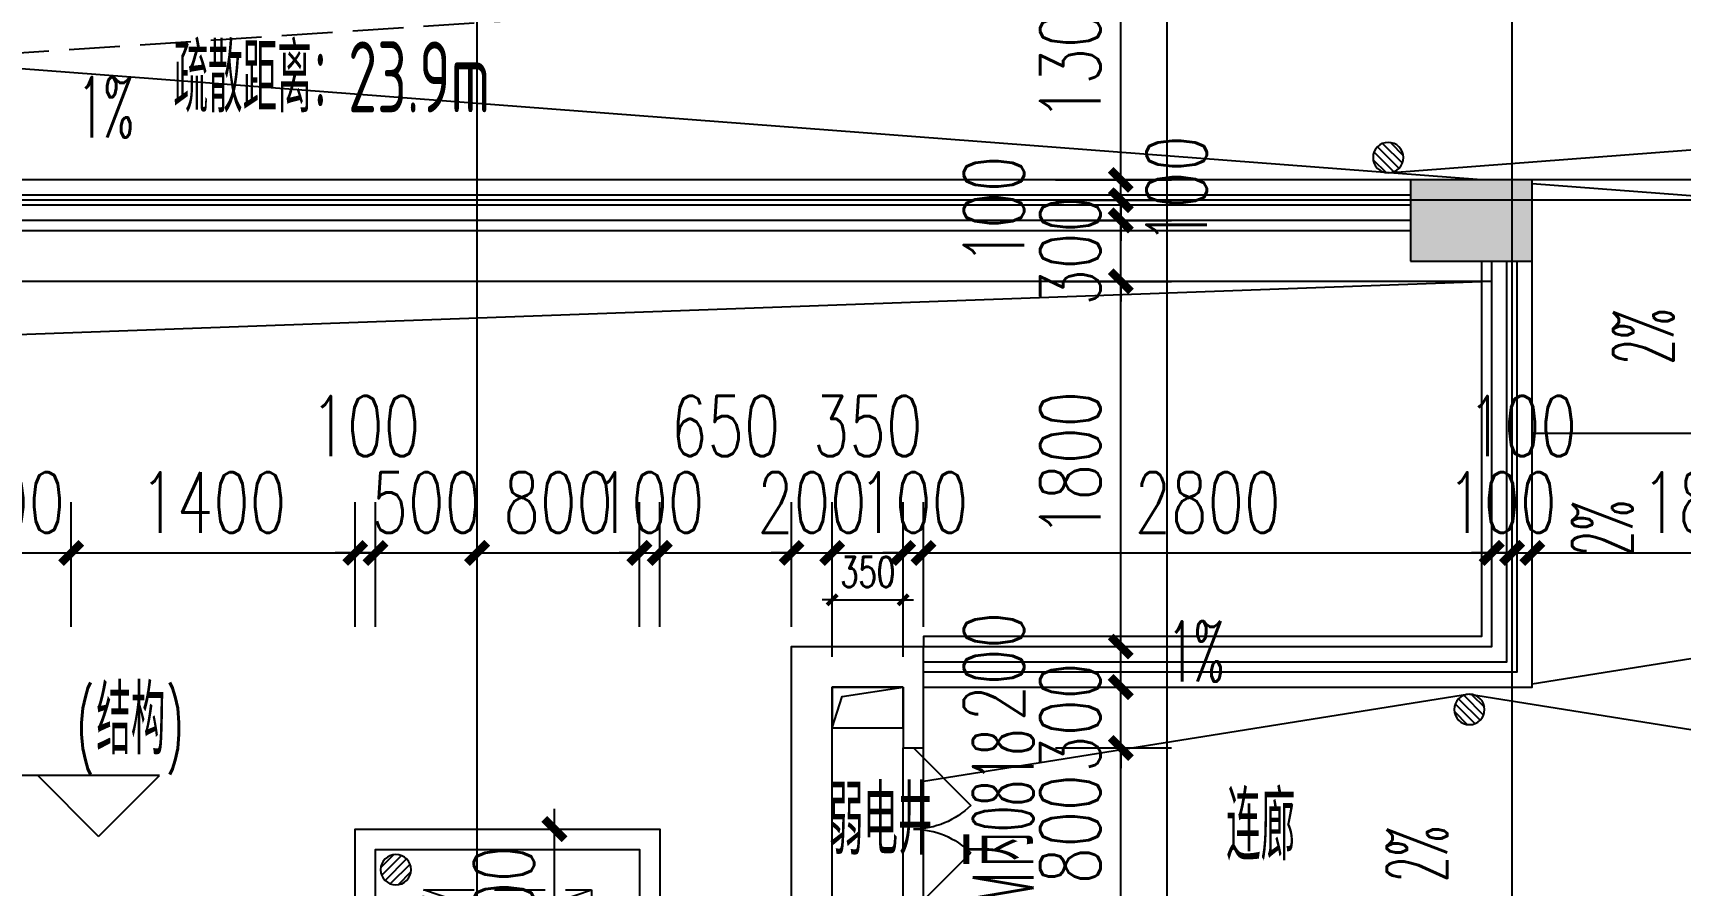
# Model space of a CAD drawing. Extents: x -59851 to 653804, y -249523 to 437614.
# Drawn here: x -29302 to -21186, y 18330 to 22530 of the extents above; entities that cross this region are included whole.
import ezdxf

# ---------------------------------------------------------------- set-up
doc = ezdxf.new("R2010")
doc.units = 0
doc.header["$LTSCALE"] = 1000
doc.header["$MEASUREMENT"] = 0
doc.linetypes.add('DASH', pattern=[0.35, 0.25, -0.1])
doc.layers.add('A-area(算全面积)', color=21, linetype='Continuous', plot=False)
doc.layers.add('A-area(算半面积)', color=23, linetype='Continuous', plot=False)
for name, color, linetype in [('A-洞口', 105, 'Continuous'), ('A-疏散距离', 105, 'DASH'), ('A-看线', 105, 'Continuous'), ('A-空调室外机', 5, 'DASH'), ('A-第三道尺寸线', 105, 'Continuous'), ('A-线脚看线', 9, 'Continuous'), ('AE-FLOR', 151, 'Continuous'), ('DIM_ELEV', 3, 'Continuous'), ('DIM_SYMB', 3, 'Continuous'), ('DOOR_FIRE', 4, 'Continuous'), ('DOOR_FIRE_TEXT', 7, 'Continuous'), ('DOTE', 16, 'Continuous'), ('NL', 5, 'Continuous'), ('PUB_DIM', 3, 'Continuous'), ('PUB_HATCH', 8, 'Continuous'), ('PUB_TEXT', 7, 'Continuous'), ('WALL', 2, 'Continuous'), ('ys', 154, 'Continuous'), ('剪力墙', 6, 'Continuous'), ('栏杆', 142, 'Continuous')]:
    doc.layers.add(name, color=color, linetype=linetype)
doc.styles.add('_TCH_DIM', font='SIMPLEX.shx', dxfattribs={"width": 0.7, "bigfont": 'GBCBIG.shx'})
doc.styles.add('_TCH_DIM_T3', font='SIMPLEX.shx', dxfattribs={"width": 0.705882, "bigfont": 'GBCBIG.shx'})
doc.styles.add('_TCH_WINDOW', font='SIMPLEX.shx', dxfattribs={"width": 0.7, "height": 3.5, "bigfont": 'GBCBIG.shx'})
doc.styles.get("Standard").update_dxf_attribs({"font": 'gbenor.shx', "width": 0.7, "bigfont": 'gbcbig.shx'})
doc.dimstyles.new('_TCH_ARCH&&100', dxfattribs={"dimtxt": 297.5, "dimasz": 100, "dimexe": 250, "dimexo": 300, "dimgap": 100, "dimtad": 1, "dimdec": 0, "dimzin": 0, "dimdsep": 46, "dimtxsty": '_TCH_DIM_T3', "dimblk": 'ARCHTICK', "dimcen": 0.09, "dimclrt": 7, "dimazin": 2, "dimtfac": 1, "dimtdec": 0, "dimtix": 1, "dimtmove": 2, "dimatfit": 3, "dimfxl": 0, "dimtolj": 1, "dimtzin": 0, "dimarcsym": 0})
doc.dimstyles.new('_TCH_ARCH&&50', dxfattribs={"dimtxt": 148.75, "dimasz": 50, "dimexe": 125, "dimexo": 150, "dimgap": 63.125, "dimtad": 1, "dimdec": 0, "dimzin": 0, "dimdsep": 46, "dimtxsty": '_TCH_DIM_T3', "dimblk": 'ARCHTICK', "dimcen": 0.09, "dimclrt": 7, "dimazin": 2, "dimtfac": 1, "dimtdec": 0, "dimtix": 1, "dimtmove": 2, "dimatfit": 3, "dimfxl": 0, "dimtolj": 1, "dimtzin": 0, "dimarcsym": 0})

# ---------------------------------------------------------------- blocks, each defined once
blk = doc.blocks.new('jgjlq030328')
at = {"layer": 'PUB_HATCH'}
blk.add_hatch(color=256, dxfattribs=at).paths.add_polyline_path([(-268835, 20511.9), (-268235, 20511.9), (-268235, 20911.9), (-268835, 20911.9)])
at = {"layer": '剪力墙'}
blk.add_lwpolyline([(-268835, 20511.9), (-268235, 20511.9), (-268235, 20911.9), (-268835, 20911.9)], close=True, dxfattribs=at)
blk.add_lwpolyline([(-268635, 20511.9), (-268635, 20511.9)], dxfattribs=at)
blk = doc.blocks.new('zhouxianssceng0329')
at = {"layer": 'DOTE'}
for p, q in [((-27113.7, 132089.9), (-27113.7, 156469.4)), ((-23713.7, 132089.9), (-23713.7, 156469.4)), ((-22013.7, 143398.2), (-22013.7, 156469.4)), ((5501.3, 147398.2), (-22013.7, 147398.2)), ((-20013.7, 147298.2), (-44988.6, 147298.2))]:
    blk.add_line(p, q, dxfattribs=at)
blk = doc.blocks.new('ktswaj')
at = {"linetype": 'DASH'}
blk.add_lwpolyline([(15990.1, 179082.6), (15990.1, 178253.3), (16268.4, 178253.3), (16268.4, 179082.6)], close=True, dxfattribs=at)
for points in [[(15990.1, 179082.6), (16268.4, 178253.3)], [(15990.1, 178253.3), (16268.4, 179082.6)]]:
    blk.add_lwpolyline(points, dxfattribs=at)
blk = doc.blocks.new('A3ktsjw')
at = {"layer": '栏杆'}
for points in [[(-26114.3, 169534.8), (-26114.3, 170234.8), (-24614.3, 170234.8), (-24614.3, 169534.8)], [(-26014.3, 169534.8), (-26014.3, 170134.8), (-24714.3, 170134.8), (-24714.3, 169534.8)]]:
    blk.add_lwpolyline(points, dxfattribs=at)
at = {"layer": 'A-空调室外机', "extrusion": (0, 0, -1), "zscale": -1, "rotation": 90}
blk.add_blockref('ktswaj', (204032.2, 153666.4), dxfattribs=at)
blk = doc.blocks.new('ssxianjiao0329')
at = {"layer": 'A-线脚看线'}
for points in [[(-32413.7, 147148.2), (-22513.7, 147148.2)], [(-22163.7, 146998.2), (-22163.7, 145148.2), (-24913.7, 145148.2), (-24913.7, 145098.2)]]:
    blk.add_lwpolyline(points, dxfattribs=at)
blk = doc.blocks.new('$DorLib2D$00000116')
at = {"color": 0}
for p, q in [((-0.5, 0), (-0.146, 0.354)), ((0.5, 0), (0.146, 0.354))]:
    blk.add_line(p, q, dxfattribs=at)
for centre, start, end in [((-0.5, 0), 0, 45), ((0.5, 0), 135, 180)]:
    blk.add_arc(centre, 0.5, start, end, dxfattribs=at)
blk = doc.blocks.new('hhhhxintongqutong0329')
at = {"layer": 'A-area(算全面积)'}
blk.add_lwpolyline([(-37213.7, 20182.6), (-37213.7, 20182.6), (-37213.7, 20182.6), (-37213.7, 16782.6), (-34663.7, 16782.6), (-34663.7, 16782.6), (-33413.7, 16782.6), (-33413.7, 16782.6), (-31813.7, 16782.6), (-31813.7, 16982.6), (-31213.7, 16982.6), (-31213.7, 13682.6), (-29813.7, 13682.6), (-29813.7, 16982.6), (-29213.7, 16982.6), (-29213.7, 16782.6), (-27713.6, 16782.6), (-27713.6, 16782.6), (-26463.7, 16782.6), (-26463.7, 16782.6), (-25563.6, 16782.6), (-25563.7, 18382.6), (-22113.7, 18382.6), (-22113.7, 20182.6)], close=True, dxfattribs=at)
at = {"layer": 'A-洞口'}
blk.add_lwpolyline([(-25013.7, 18182.6), (-25363.7, 18182.6), (-25363.7, 17982.6), (-25013.7, 17982.6)], close=True, dxfattribs=at)
blk.add_lwpolyline([(-25363.7, 17982.6), (-25314, 18136.8), (-25013.7, 18182.6)], dxfattribs=at)
at = {"layer": 'A-看线'}
blk.add_lwpolyline([(-22113.7, 20182.6), (-37213.7, 20182.6)], dxfattribs=at)
at = {"layer": 'AE-FLOR'}
for points in [[(-22513.7, 20682.6), (-32413.7, 20682.6)], [(-22513.7, 20482.6), (-32413.7, 20482.6)], [(-24913.7, 18182.6), (-21913.7, 18182.6), (-21913.7, 20282.6)], [(-24913.7, 18382.6), (-22113.7, 18382.6), (-22113.7, 20282.6)]]:
    blk.add_lwpolyline(points, dxfattribs=at)
at = {"layer": 'DIM_ELEV'}
for p, q in [((-28678.4, 17746.5), (-29831.7, 17746.5)), ((-28978.4, 17446.5), (-29278.4, 17746.5)), ((-28978.4, 17446.5), (-28678.4, 17746.5))]:
    blk.add_line(p, q, dxfattribs=at)
at = {"layer": 'DOOR_FIRE'}
for p, q in [((-25013.7, 17082.6), (-25013.7, 17882.6)), ((-24913.7, 17082.6), (-24913.7, 17882.6))]:
    blk.add_line(p, q, dxfattribs=at)
at = {"layer": 'WALL'}
for p, q in [((-25563.7, 18382.6), (-24913.7, 18382.6)), ((-25563.7, 16582.6), (-25563.7, 18382.6)), ((-24913.7, 17882.6), (-24913.7, 18382.6)), ((-25363.7, 18182.6), (-25013.7, 18182.6)), ((-25363.7, 16782.6), (-25363.7, 18182.6)), ((-25013.7, 18182.6), (-25013.7, 17882.6)), ((-25013.7, 17882.6), (-24913.7, 17882.6))]:
    blk.add_line(p, q, dxfattribs=at)
at = {"layer": '栏杆'}
for points in [[(-22513.7, 20607.6), (-32413.7, 20607.6)], [(-22513.7, 20557.6), (-32413.7, 20557.6)], [(-24913.7, 18257.6), (-21988.7, 18257.6), (-21988.7, 20282.6)], [(-24913.7, 18307.6), (-22038.7, 18307.6), (-22038.7, 20282.6)]]:
    blk.add_lwpolyline(points, dxfattribs=at)
at = {"layer": 'DOOR_FIRE', "xscale": -800, "yscale": 800, "zscale": 100, "rotation": 270}
blk.add_blockref('$DorLib2D$00000116', (-24963.7, 17482.6), dxfattribs=at)
at = {"layer": 'DOOR_FIRE_TEXT', "style": '_TCH_WINDOW'}
for s, height, width, p in [('0818', 297.5, 0.494118, (-24372.4, 17470.6)), ('丙', 337.6, 0.7, (-24372.4, 17298.6)), ('FM', 297.5, 0.494118, (-24372.4, 17004.6))]:
    blk.add_text(s, height=height, rotation=90, dxfattribs=dict(at, width=width)).set_placement(p)
at = {"layer": 'PUB_TEXT', "style": '_TCH_DIM'}
for s, height, width, p in [('(', 297.5, 0.494118, (-29087.7, 17851.5)), ('结构', 337.59, 0.7, (-28989.7, 17851.5)), (')', 297.5, 0.494118, (-28645.6, 17851.5))]:
    blk.add_text(s, height=height, dxfattribs=dict(at, width=width)).set_placement(p)
at = {"layer": 'PUB_TEXT', "width": 0.7}
for s, p in [('弱电井', (-25379.9, 17357.3)), ('连廊', (-23422.2, 17328.7))]:
    blk.add_text(s, height=337.59, dxfattribs=at).set_placement(p)
blk = doc.blocks.new('_LV13')
at = {"color": 0}
for p, q in [((-0.071, 0.495), (-0.495, 0.071)), ((0.183, 0.465), (-0.465, -0.183)), ((0.354, 0.354), (-0.354, -0.354)), ((0.465, 0.183), (-0.183, -0.465)), ((0.495, -0.071), (0.071, -0.495))]:
    blk.add_line(p, q, dxfattribs=at)
blk.add_circle((0, 0), 0.5)
blk = doc.blocks.new('e30505')
at = {"layer": 'NL', "ltscale": 0.5, "extrusion": (0, 0, -1), "xscale": -150, "yscale": 150, "zscale": -150, "rotation": 270}
blk.add_blockref('_LV13', (130227.7, 67543.6), dxfattribs=at)
blk = doc.blocks.new('_ArchTick')
at = {"color": 0, "linetype": 'ByBlock', "const_width": 0.4}
blk.add_lwpolyline([(-0.5, -0.5), (0.5, 0.5)], dxfattribs=at)
blk = doc.blocks.new('*D1150')
at = {"layer": 'A-第三道尺寸线', "color": 0, "lineweight": -2, "transparency": 16777216}
for p, q in [((-26732.4, 18605.7), (-26732.4, 18705.7)), ((-27148.2, 18605.7), (-26482.4, 18605.7)), ((-26732.4, 17905.7), (-26732.4, 18605.7)), ((-27148.2, 17905.7), (-26482.4, 17905.7)), ((-26732.4, 17905.7), (-26732.4, 17805.7))]:
    blk.add_line(p, q, dxfattribs=at)
at = {"layer": 'Defpoints', "color": 0, "transparency": 16777216}
for p in [(-27448.2, 18605.7), (-26732.4, 18605.7), (-27448.2, 17905.7)]:
    blk.add_point(p, dxfattribs=at)
at = {"layer": 'A-第三道尺寸线', "color": 0, "lineweight": -2, "transparency": 16777216, "xscale": 100, "yscale": 100, "zscale": 100}
for p, rotation in [((-26732.4, 18605.7), 270), ((-26732.4, 17905.7), 90)]:
    blk.add_blockref('_ArchTick', p, dxfattribs=dict(at, rotation=rotation))
at = {"layer": 'A-第三道尺寸线', "color": 7, "transparency": 16777216, "insert": (-26981.2, 18255.7), "char_height": 297.5, "attachment_point": 5, "rotation": 90, "style": '_TCH_DIM_T3'}
blk.add_mtext('\\A1;700', dxfattribs=at)
blk = doc.blocks.new('*D1980')
at = {"layer": 'A-第三道尺寸线', "color": 0, "lineweight": -2, "transparency": 16777216}
for p, q in [((-29713.7, 19603.6), (-29713.7, 20217)), ((-29113.7, 19603.6), (-29113.7, 20217)), ((-29713.7, 19967), (-29813.7, 19967)), ((-29713.7, 19967), (-29113.7, 19967)), ((-29113.7, 19967), (-29013.7, 19967))]:
    blk.add_line(p, q, dxfattribs=at)
at = {"layer": 'Defpoints', "color": 0, "transparency": 16777216}
for p in [(-29113.7, 19967), (-29713.7, 19303.6), (-29113.7, 19303.6)]:
    blk.add_point(p, dxfattribs=at)
at = {"layer": 'A-第三道尺寸线', "color": 0, "lineweight": -2, "transparency": 16777216, "xscale": 100, "yscale": 100, "zscale": 100}
blk.add_blockref('_ArchTick', (-29713.7, 19967), dxfattribs=at)
at = {"layer": 'A-第三道尺寸线', "color": 0, "lineweight": -2, "transparency": 16777216, "xscale": 100, "yscale": 100, "zscale": 100, "rotation": 180}
blk.add_blockref('_ArchTick', (-29113.7, 19967), dxfattribs=at)
at = {"layer": 'A-第三道尺寸线', "color": 7, "transparency": 16777216, "insert": (-29413.7, 20215.7), "char_height": 297.5, "attachment_point": 5, "style": '_TCH_DIM_T3'}
blk.add_mtext('\\A1;600', dxfattribs=at)
blk = doc.blocks.new('*D1981')
at = {"layer": 'A-第三道尺寸线', "color": 0, "lineweight": -2, "transparency": 16777216}
for p, q in [((-29113.7, 19603.6), (-29113.7, 20217)), ((-27713.6, 19603.6), (-27713.6, 20217)), ((-29113.7, 19967), (-27713.6, 19967))]:
    blk.add_line(p, q, dxfattribs=at)
at = {"layer": 'Defpoints', "color": 0, "transparency": 16777216}
for p in [(-27713.6, 19967), (-29113.7, 19303.6), (-27713.6, 19303.6)]:
    blk.add_point(p, dxfattribs=at)
at = {"layer": 'A-第三道尺寸线', "color": 0, "lineweight": -2, "transparency": 16777216, "xscale": 100, "yscale": 100, "zscale": 100, "rotation": 180}
blk.add_blockref('_ArchTick', (-29113.7, 19967), dxfattribs=at)
at = {"layer": 'A-第三道尺寸线', "color": 0, "lineweight": -2, "transparency": 16777216, "xscale": 100, "yscale": 100, "zscale": 100}
blk.add_blockref('_ArchTick', (-27713.6, 19967), dxfattribs=at)
at = {"layer": 'A-第三道尺寸线', "color": 7, "transparency": 16777216, "insert": (-28413.7, 20215.7), "char_height": 297.5, "attachment_point": 5, "style": '_TCH_DIM_T3'}
blk.add_mtext('\\A1;1400', dxfattribs=at)
blk = doc.blocks.new('*D1982')
at = {"layer": 'A-第三道尺寸线', "color": 0, "lineweight": -2, "transparency": 16777216}
for p, q in [((-27713.6, 19603.6), (-27713.6, 20217)), ((-27613.7, 19603.6), (-27613.7, 20217)), ((-27713.6, 19967), (-27813.6, 19967)), ((-27713.6, 19967), (-27613.7, 19967)), ((-27613.7, 19967), (-27513.7, 19967))]:
    blk.add_line(p, q, dxfattribs=at)
at = {"layer": 'Defpoints', "color": 0, "transparency": 16777216}
for p in [(-27613.7, 19967), (-27713.6, 19303.6), (-27613.7, 19303.6)]:
    blk.add_point(p, dxfattribs=at)
at = {"layer": 'A-第三道尺寸线', "color": 0, "lineweight": -2, "transparency": 16777216, "xscale": 100, "yscale": 100, "zscale": 100}
blk.add_blockref('_ArchTick', (-27713.6, 19967), dxfattribs=at)
at = {"layer": 'A-第三道尺寸线', "color": 0, "lineweight": -2, "transparency": 16777216, "xscale": 100, "yscale": 100, "zscale": 100, "rotation": 180}
blk.add_blockref('_ArchTick', (-27613.7, 19967), dxfattribs=at)
at = {"layer": 'A-第三道尺寸线', "color": 7, "transparency": 16777216, "insert": (-27663.7, 20592), "char_height": 297.5, "attachment_point": 5, "style": '_TCH_DIM_T3'}
blk.add_mtext('\\A1;100', dxfattribs=at)
blk = doc.blocks.new('*D1983')
at = {"layer": 'A-第三道尺寸线', "color": 0, "lineweight": -2, "transparency": 16777216}
for p, q in [((-27613.7, 19603.6), (-27613.7, 20217)), ((-27113.7, 19603.6), (-27113.7, 20217)), ((-27613.7, 19967), (-27713.7, 19967)), ((-27613.7, 19967), (-27113.7, 19967)), ((-27113.7, 19967), (-27013.7, 19967))]:
    blk.add_line(p, q, dxfattribs=at)
at = {"layer": 'Defpoints', "color": 0, "transparency": 16777216}
for p in [(-27113.7, 19967), (-27613.7, 19303.6), (-27113.7, 19303.6)]:
    blk.add_point(p, dxfattribs=at)
at = {"layer": 'A-第三道尺寸线', "color": 0, "lineweight": -2, "transparency": 16777216, "xscale": 100, "yscale": 100, "zscale": 100}
blk.add_blockref('_ArchTick', (-27613.7, 19967), dxfattribs=at)
at = {"layer": 'A-第三道尺寸线', "color": 0, "lineweight": -2, "transparency": 16777216, "xscale": 100, "yscale": 100, "zscale": 100, "rotation": 180}
blk.add_blockref('_ArchTick', (-27113.7, 19967), dxfattribs=at)
at = {"layer": 'A-第三道尺寸线', "color": 7, "transparency": 16777216, "insert": (-27363.7, 20215.7), "char_height": 297.5, "attachment_point": 5, "style": '_TCH_DIM_T3'}
blk.add_mtext('\\A1;500', dxfattribs=at)
blk = doc.blocks.new('*D1984')
at = {"layer": 'A-第三道尺寸线', "color": 0, "lineweight": -2, "transparency": 16777216}
for p, q in [((-27113.7, 19603.6), (-27113.7, 20217)), ((-26313.6, 19603.6), (-26313.6, 20217)), ((-27113.7, 19967), (-26313.6, 19967))]:
    blk.add_line(p, q, dxfattribs=at)
at = {"layer": 'Defpoints', "color": 0, "transparency": 16777216}
for p in [(-26313.6, 19967), (-27113.7, 19303.6), (-26313.6, 19303.6)]:
    blk.add_point(p, dxfattribs=at)
at = {"layer": 'A-第三道尺寸线', "color": 0, "lineweight": -2, "transparency": 16777216, "xscale": 100, "yscale": 100, "zscale": 100, "rotation": 180}
blk.add_blockref('_ArchTick', (-27113.7, 19967), dxfattribs=at)
at = {"layer": 'A-第三道尺寸线', "color": 0, "lineweight": -2, "transparency": 16777216, "xscale": 100, "yscale": 100, "zscale": 100}
blk.add_blockref('_ArchTick', (-26313.6, 19967), dxfattribs=at)
at = {"layer": 'A-第三道尺寸线', "color": 7, "transparency": 16777216, "insert": (-26713.7, 20215.7), "char_height": 297.5, "attachment_point": 5, "style": '_TCH_DIM_T3'}
blk.add_mtext('\\A1;800', dxfattribs=at)
blk = doc.blocks.new('*D1985')
at = {"layer": 'A-第三道尺寸线', "color": 0, "lineweight": -2, "transparency": 16777216}
for p, q in [((-26313.6, 19603.6), (-26313.6, 20217)), ((-26213.6, 19603.6), (-26213.6, 20217)), ((-26313.6, 19967), (-26413.6, 19967)), ((-26313.6, 19967), (-26213.6, 19967)), ((-26213.6, 19967), (-26113.6, 19967))]:
    blk.add_line(p, q, dxfattribs=at)
at = {"layer": 'Defpoints', "color": 0, "transparency": 16777216}
for p in [(-26213.6, 19967), (-26313.6, 19303.6), (-26213.6, 19303.6)]:
    blk.add_point(p, dxfattribs=at)
at = {"layer": 'A-第三道尺寸线', "color": 0, "lineweight": -2, "transparency": 16777216, "xscale": 100, "yscale": 100, "zscale": 100}
blk.add_blockref('_ArchTick', (-26313.6, 19967), dxfattribs=at)
at = {"layer": 'A-第三道尺寸线', "color": 0, "lineweight": -2, "transparency": 16777216, "xscale": 100, "yscale": 100, "zscale": 100, "rotation": 180}
blk.add_blockref('_ArchTick', (-26213.6, 19967), dxfattribs=at)
at = {"layer": 'A-第三道尺寸线', "color": 7, "transparency": 16777216, "insert": (-26263.6, 20215.7), "char_height": 297.5, "attachment_point": 5, "style": '_TCH_DIM_T3'}
blk.add_mtext('\\A1;100', dxfattribs=at)
blk = doc.blocks.new('*D1986')
at = {"layer": 'A-第三道尺寸线', "color": 0, "lineweight": -2, "transparency": 16777216}
for p, q in [((-26213.6, 19603.6), (-26213.6, 20217)), ((-25563.7, 19603.6), (-25563.7, 20217)), ((-26213.6, 19967), (-25563.7, 19967))]:
    blk.add_line(p, q, dxfattribs=at)
at = {"layer": 'Defpoints', "color": 0, "transparency": 16777216}
for p in [(-25563.7, 19967), (-26213.6, 19303.6), (-25563.7, 19303.6)]:
    blk.add_point(p, dxfattribs=at)
at = {"layer": 'A-第三道尺寸线', "color": 0, "lineweight": -2, "transparency": 16777216, "xscale": 100, "yscale": 100, "zscale": 100, "rotation": 180}
blk.add_blockref('_ArchTick', (-26213.6, 19967), dxfattribs=at)
at = {"layer": 'A-第三道尺寸线', "color": 0, "lineweight": -2, "transparency": 16777216, "xscale": 100, "yscale": 100, "zscale": 100}
blk.add_blockref('_ArchTick', (-25563.7, 19967), dxfattribs=at)
at = {"layer": 'A-第三道尺寸线', "color": 7, "transparency": 16777216, "insert": (-25888.7, 20592), "char_height": 297.5, "attachment_point": 5, "style": '_TCH_DIM_T3'}
blk.add_mtext('\\A1;650', dxfattribs=at)
blk = doc.blocks.new('*D1987')
at = {"layer": 'A-第三道尺寸线', "color": 0, "lineweight": -2, "transparency": 16777216}
for p, q in [((-25563.7, 19603.6), (-25563.7, 20217)), ((-25363.7, 19603.6), (-25363.7, 20217)), ((-25563.7, 19967), (-25663.7, 19967)), ((-25563.7, 19967), (-25363.7, 19967)), ((-25363.7, 19967), (-25263.7, 19967))]:
    blk.add_line(p, q, dxfattribs=at)
at = {"layer": 'Defpoints', "color": 0, "transparency": 16777216}
for p in [(-25363.7, 19967), (-25563.7, 19303.6), (-25363.7, 19303.6)]:
    blk.add_point(p, dxfattribs=at)
at = {"layer": 'A-第三道尺寸线', "color": 0, "lineweight": -2, "transparency": 16777216, "xscale": 100, "yscale": 100, "zscale": 100}
blk.add_blockref('_ArchTick', (-25563.7, 19967), dxfattribs=at)
at = {"layer": 'A-第三道尺寸线', "color": 0, "lineweight": -2, "transparency": 16777216, "xscale": 100, "yscale": 100, "zscale": 100, "rotation": 180}
blk.add_blockref('_ArchTick', (-25363.7, 19967), dxfattribs=at)
at = {"layer": 'A-第三道尺寸线', "color": 7, "transparency": 16777216, "insert": (-25463.7, 20215.7), "char_height": 297.5, "attachment_point": 5, "style": '_TCH_DIM_T3'}
blk.add_mtext('\\A1;200', dxfattribs=at)
blk = doc.blocks.new('*D1988')
at = {"layer": 'A-第三道尺寸线', "color": 0, "lineweight": -2, "transparency": 16777216}
for p, q in [((-25363.7, 19603.6), (-25363.7, 20217)), ((-25013.7, 19603.6), (-25013.7, 20217)), ((-25363.7, 19967), (-25013.7, 19967))]:
    blk.add_line(p, q, dxfattribs=at)
at = {"layer": 'Defpoints', "color": 0, "transparency": 16777216}
for p in [(-25013.7, 19967), (-25363.7, 19303.6), (-25013.7, 19303.6)]:
    blk.add_point(p, dxfattribs=at)
at = {"layer": 'A-第三道尺寸线', "color": 0, "lineweight": -2, "transparency": 16777216, "xscale": 100, "yscale": 100, "zscale": 100, "rotation": 180}
blk.add_blockref('_ArchTick', (-25363.7, 19967), dxfattribs=at)
at = {"layer": 'A-第三道尺寸线', "color": 0, "lineweight": -2, "transparency": 16777216, "xscale": 100, "yscale": 100, "zscale": 100}
blk.add_blockref('_ArchTick', (-25013.7, 19967), dxfattribs=at)
at = {"layer": 'A-第三道尺寸线', "color": 7, "transparency": 16777216, "insert": (-25188.7, 20592), "char_height": 297.5, "attachment_point": 5, "style": '_TCH_DIM_T3'}
blk.add_mtext('\\A1;350', dxfattribs=at)
blk = doc.blocks.new('*D1989')
at = {"layer": 'A-第三道尺寸线', "color": 0, "lineweight": -2, "transparency": 16777216}
for p, q in [((-25013.7, 19603.6), (-25013.7, 20217)), ((-24913.7, 19603.6), (-24913.7, 20217)), ((-25013.7, 19967), (-25113.7, 19967)), ((-25013.7, 19967), (-24913.7, 19967)), ((-24913.7, 19967), (-24813.7, 19967))]:
    blk.add_line(p, q, dxfattribs=at)
at = {"layer": 'Defpoints', "color": 0, "transparency": 16777216}
for p in [(-24913.7, 19967), (-25013.7, 19303.6), (-24913.7, 19303.6)]:
    blk.add_point(p, dxfattribs=at)
at = {"layer": 'A-第三道尺寸线', "color": 0, "lineweight": -2, "transparency": 16777216, "xscale": 100, "yscale": 100, "zscale": 100}
blk.add_blockref('_ArchTick', (-25013.7, 19967), dxfattribs=at)
at = {"layer": 'A-第三道尺寸线', "color": 0, "lineweight": -2, "transparency": 16777216, "xscale": 100, "yscale": 100, "zscale": 100, "rotation": 180}
blk.add_blockref('_ArchTick', (-24913.7, 19967), dxfattribs=at)
at = {"layer": 'A-第三道尺寸线', "color": 7, "transparency": 16777216, "insert": (-24963.7, 20215.7), "char_height": 297.5, "attachment_point": 5, "style": '_TCH_DIM_T3'}
blk.add_mtext('\\A1;100', dxfattribs=at)
blk = doc.blocks.new('*D1990')
at = {"layer": 'A-第三道尺寸线', "color": 0, "lineweight": -2, "transparency": 16777216}
for p, q in [((-24913.7, 19603.6), (-24913.7, 20217)), ((-22113.7, 19603.6), (-22113.7, 20217)), ((-24913.7, 19967), (-22113.7, 19967))]:
    blk.add_line(p, q, dxfattribs=at)
at = {"layer": 'Defpoints', "color": 0, "transparency": 16777216}
for p in [(-22113.7, 19967), (-24913.7, 19303.6), (-22113.7, 19303.6)]:
    blk.add_point(p, dxfattribs=at)
at = {"layer": 'A-第三道尺寸线', "color": 0, "lineweight": -2, "transparency": 16777216, "xscale": 100, "yscale": 100, "zscale": 100, "rotation": 180}
blk.add_blockref('_ArchTick', (-24913.7, 19967), dxfattribs=at)
at = {"layer": 'A-第三道尺寸线', "color": 0, "lineweight": -2, "transparency": 16777216, "xscale": 100, "yscale": 100, "zscale": 100}
blk.add_blockref('_ArchTick', (-22113.7, 19967), dxfattribs=at)
at = {"layer": 'A-第三道尺寸线', "color": 7, "transparency": 16777216, "insert": (-23513.7, 20215.7), "char_height": 297.5, "attachment_point": 5, "style": '_TCH_DIM_T3'}
blk.add_mtext('\\A1;2800', dxfattribs=at)
blk = doc.blocks.new('*D1991')
at = {"layer": 'A-第三道尺寸线', "color": 0, "lineweight": -2, "transparency": 16777216}
for p, q in [((-22113.7, 19603.6), (-22113.7, 20217)), ((-22013.7, 19603.6), (-22013.7, 20217)), ((-22113.7, 19967), (-22213.7, 19967)), ((-22113.7, 19967), (-22013.7, 19967)), ((-22013.7, 19967), (-21913.7, 19967))]:
    blk.add_line(p, q, dxfattribs=at)
at = {"layer": 'Defpoints', "color": 0, "transparency": 16777216}
for p in [(-22013.7, 19967), (-22113.7, 19303.6), (-22013.7, 19303.6)]:
    blk.add_point(p, dxfattribs=at)
at = {"layer": 'A-第三道尺寸线', "color": 0, "lineweight": -2, "transparency": 16777216, "xscale": 100, "yscale": 100, "zscale": 100}
blk.add_blockref('_ArchTick', (-22113.7, 19967), dxfattribs=at)
at = {"layer": 'A-第三道尺寸线', "color": 0, "lineweight": -2, "transparency": 16777216, "xscale": 100, "yscale": 100, "zscale": 100, "rotation": 180}
blk.add_blockref('_ArchTick', (-22013.7, 19967), dxfattribs=at)
at = {"layer": 'A-第三道尺寸线', "color": 7, "transparency": 16777216, "insert": (-22063.7, 20215.7), "char_height": 297.5, "attachment_point": 5, "style": '_TCH_DIM_T3'}
blk.add_mtext('\\A1;100', dxfattribs=at)
blk = doc.blocks.new('*D1992')
at = {"layer": 'A-第三道尺寸线', "color": 0, "lineweight": -2, "transparency": 16777216}
for p, q in [((-22013.7, 19603.6), (-22013.7, 20217)), ((-21913.7, 19603.6), (-21913.7, 20217)), ((-22013.7, 19967), (-22113.7, 19967)), ((-22013.7, 19967), (-21913.7, 19967)), ((-21913.7, 19967), (-21813.7, 19967))]:
    blk.add_line(p, q, dxfattribs=at)
at = {"layer": 'Defpoints', "color": 0, "transparency": 16777216}
for p in [(-21913.7, 19967), (-22013.7, 19303.6), (-21913.7, 19303.6)]:
    blk.add_point(p, dxfattribs=at)
at = {"layer": 'A-第三道尺寸线', "color": 0, "lineweight": -2, "transparency": 16777216, "xscale": 100, "yscale": 100, "zscale": 100}
blk.add_blockref('_ArchTick', (-22013.7, 19967), dxfattribs=at)
at = {"layer": 'A-第三道尺寸线', "color": 0, "lineweight": -2, "transparency": 16777216, "xscale": 100, "yscale": 100, "zscale": 100, "rotation": 180}
blk.add_blockref('_ArchTick', (-21913.7, 19967), dxfattribs=at)
at = {"layer": 'A-第三道尺寸线', "color": 7, "transparency": 16777216, "insert": (-21963.7, 20592), "char_height": 297.5, "attachment_point": 5, "style": '_TCH_DIM_T3'}
blk.add_mtext('\\A1;100', dxfattribs=at)
blk = doc.blocks.new('*D1993')
at = {"layer": 'A-第三道尺寸线', "color": 0, "lineweight": -2, "transparency": 16777216}
for p, q in [((-21913.7, 19603.6), (-21913.7, 20217)), ((-20113.7, 19603.6), (-20113.7, 20217)), ((-21913.7, 19967), (-20113.7, 19967))]:
    blk.add_line(p, q, dxfattribs=at)
at = {"layer": 'Defpoints', "color": 0, "transparency": 16777216}
for p in [(-20113.7, 19967), (-21913.7, 19303.6), (-20113.7, 19303.6)]:
    blk.add_point(p, dxfattribs=at)
at = {"layer": 'A-第三道尺寸线', "color": 0, "lineweight": -2, "transparency": 16777216, "xscale": 100, "yscale": 100, "zscale": 100, "rotation": 180}
blk.add_blockref('_ArchTick', (-21913.7, 19967), dxfattribs=at)
at = {"layer": 'A-第三道尺寸线', "color": 0, "lineweight": -2, "transparency": 16777216, "xscale": 100, "yscale": 100, "zscale": 100}
blk.add_blockref('_ArchTick', (-20113.7, 19967), dxfattribs=at)
at = {"layer": 'A-第三道尺寸线', "color": 7, "transparency": 16777216, "insert": (-21013.7, 20215.7), "char_height": 297.5, "attachment_point": 5, "style": '_TCH_DIM_T3'}
blk.add_mtext('\\A1;1800', dxfattribs=at)
blk = doc.blocks.new('*D2002')
at = {"layer": 'A-第三道尺寸线', "color": 0, "lineweight": -2, "transparency": 16777216}
for p, q in [((-24263.5, 19005.7), (-23691.6, 19005.7)), ((-23941.6, 18205.7), (-23941.6, 19005.7)), ((-24263.5, 18205.7), (-23691.6, 18205.7))]:
    blk.add_line(p, q, dxfattribs=at)
at = {"layer": 'Defpoints', "color": 0, "transparency": 16777216}
for p in [(-24563.5, 19005.7), (-23941.6, 19005.7), (-24563.5, 18205.7)]:
    blk.add_point(p, dxfattribs=at)
at = {"layer": 'A-第三道尺寸线', "color": 0, "lineweight": -2, "transparency": 16777216, "xscale": 100, "yscale": 100, "zscale": 100}
for p, rotation in [((-23941.6, 19005.7), 90), ((-23941.6, 18205.7), 270)]:
    blk.add_blockref('_ArchTick', p, dxfattribs=dict(at, rotation=rotation))
at = {"layer": 'A-第三道尺寸线', "color": 7, "transparency": 16777216, "insert": (-24190.4, 18605.7), "char_height": 297.5, "attachment_point": 5, "rotation": 90, "style": '_TCH_DIM_T3'}
blk.add_mtext('\\A1;800', dxfattribs=at)
blk = doc.blocks.new('*D2003')
at = {"layer": 'A-第三道尺寸线', "color": 0, "lineweight": -2, "transparency": 16777216}
for p, q in [((-23941.6, 19305.7), (-23941.6, 19405.7)), ((-24263.5, 19305.7), (-23691.6, 19305.7)), ((-23941.6, 19005.7), (-23941.6, 19305.7)), ((-24263.5, 19005.7), (-23691.6, 19005.7)), ((-23941.6, 19005.7), (-23941.6, 18905.7))]:
    blk.add_line(p, q, dxfattribs=at)
at = {"layer": 'Defpoints', "color": 0, "transparency": 16777216}
for p in [(-24563.5, 19305.7), (-23941.6, 19305.7), (-24563.5, 19005.7)]:
    blk.add_point(p, dxfattribs=at)
at = {"layer": 'A-第三道尺寸线', "color": 0, "lineweight": -2, "transparency": 16777216, "xscale": 100, "yscale": 100, "zscale": 100}
for p, rotation in [((-23941.6, 19305.7), 270), ((-23941.6, 19005.7), 90)]:
    blk.add_blockref('_ArchTick', p, dxfattribs=dict(at, rotation=rotation))
at = {"layer": 'A-第三道尺寸线', "color": 7, "transparency": 16777216, "insert": (-24190.4, 19155.7), "char_height": 297.5, "attachment_point": 5, "rotation": 90, "style": '_TCH_DIM_T3'}
blk.add_mtext('\\A1;300', dxfattribs=at)
blk = doc.blocks.new('*D2004')
at = {"layer": 'A-第三道尺寸线', "color": 0, "lineweight": -2, "transparency": 16777216}
for p, q in [((-24263.5, 19505.7), (-23691.6, 19505.7)), ((-23941.6, 19305.7), (-23941.6, 19505.7)), ((-24263.5, 19305.7), (-23691.6, 19305.7))]:
    blk.add_line(p, q, dxfattribs=at)
at = {"layer": 'Defpoints', "color": 0, "transparency": 16777216}
for p in [(-24563.5, 19505.7), (-23941.6, 19505.7), (-24563.5, 19305.7)]:
    blk.add_point(p, dxfattribs=at)
at = {"layer": 'A-第三道尺寸线', "color": 0, "lineweight": -2, "transparency": 16777216, "xscale": 100, "yscale": 100, "zscale": 100}
for p, rotation in [((-23941.6, 19505.7), 90), ((-23941.6, 19305.7), 270)]:
    blk.add_blockref('_ArchTick', p, dxfattribs=dict(at, rotation=rotation))
at = {"layer": 'A-第三道尺寸线', "color": 7, "transparency": 16777216, "insert": (-24566.6, 19405.7), "char_height": 297.5, "attachment_point": 5, "rotation": 90, "style": '_TCH_DIM_T3'}
blk.add_mtext('\\A1;200', dxfattribs=at)
blk = doc.blocks.new('*D2005')
at = {"layer": 'A-第三道尺寸线', "color": 0, "lineweight": -2, "transparency": 16777216}
for p, q in [((-24263.5, 21305.7), (-23691.6, 21305.7)), ((-23941.6, 19505.7), (-23941.6, 21305.7)), ((-24263.5, 19505.7), (-23691.6, 19505.7))]:
    blk.add_line(p, q, dxfattribs=at)
at = {"layer": 'Defpoints', "color": 0, "transparency": 16777216}
for p in [(-24563.5, 21305.7), (-23941.6, 21305.7), (-24563.5, 19505.7)]:
    blk.add_point(p, dxfattribs=at)
at = {"layer": 'A-第三道尺寸线', "color": 0, "lineweight": -2, "transparency": 16777216, "xscale": 100, "yscale": 100, "zscale": 100}
for p, rotation in [((-23941.6, 21305.7), 90), ((-23941.6, 19505.7), 270)]:
    blk.add_blockref('_ArchTick', p, dxfattribs=dict(at, rotation=rotation))
at = {"layer": 'A-第三道尺寸线', "color": 7, "transparency": 16777216, "insert": (-24190.4, 20405.7), "char_height": 297.5, "attachment_point": 5, "rotation": 90, "style": '_TCH_DIM_T3'}
blk.add_mtext('\\A1;1800', dxfattribs=at)
blk = doc.blocks.new('*D2006')
at = {"layer": 'A-第三道尺寸线', "color": 0, "lineweight": -2, "transparency": 16777216}
for p, q in [((-23941.6, 21605.7), (-23941.6, 21705.7)), ((-24263.5, 21605.7), (-23691.6, 21605.7)), ((-23941.6, 21305.7), (-23941.6, 21605.7)), ((-24263.5, 21305.7), (-23691.6, 21305.7)), ((-23941.6, 21305.7), (-23941.6, 21205.7))]:
    blk.add_line(p, q, dxfattribs=at)
at = {"layer": 'Defpoints', "color": 0, "transparency": 16777216}
for p in [(-24563.5, 21605.7), (-23941.6, 21605.7), (-24563.5, 21305.7)]:
    blk.add_point(p, dxfattribs=at)
at = {"layer": 'A-第三道尺寸线', "color": 0, "lineweight": -2, "transparency": 16777216, "xscale": 100, "yscale": 100, "zscale": 100}
for p, rotation in [((-23941.6, 21605.7), 270), ((-23941.6, 21305.7), 90)]:
    blk.add_blockref('_ArchTick', p, dxfattribs=dict(at, rotation=rotation))
at = {"layer": 'A-第三道尺寸线', "color": 7, "transparency": 16777216, "insert": (-24190.4, 21455.7), "char_height": 297.5, "attachment_point": 5, "rotation": 90, "style": '_TCH_DIM_T3'}
blk.add_mtext('\\A1;300', dxfattribs=at)
blk = doc.blocks.new('*D2007')
at = {"layer": 'A-第三道尺寸线', "color": 0, "lineweight": -2, "transparency": 16777216}
for p, q in [((-23941.6, 21705.7), (-23941.6, 21805.7)), ((-24263.5, 21705.7), (-23691.6, 21705.7)), ((-23941.6, 21605.7), (-23941.6, 21705.7)), ((-24263.5, 21605.7), (-23691.6, 21605.7)), ((-23941.6, 21605.7), (-23941.6, 21505.7))]:
    blk.add_line(p, q, dxfattribs=at)
at = {"layer": 'Defpoints', "color": 0, "transparency": 16777216}
for p in [(-24563.5, 21705.7), (-23941.6, 21705.7), (-24563.5, 21605.7)]:
    blk.add_point(p, dxfattribs=at)
at = {"layer": 'A-第三道尺寸线', "color": 0, "lineweight": -2, "transparency": 16777216, "xscale": 100, "yscale": 100, "zscale": 100}
for p, rotation in [((-23941.6, 21705.7), 270), ((-23941.6, 21605.7), 90)]:
    blk.add_blockref('_ArchTick', p, dxfattribs=dict(at, rotation=rotation))
at = {"layer": 'A-第三道尺寸线', "color": 7, "transparency": 16777216, "insert": (-24566.6, 21655.7), "char_height": 297.5, "attachment_point": 5, "rotation": 90, "style": '_TCH_DIM_T3'}
blk.add_mtext('\\A1;100', dxfattribs=at)
blk = doc.blocks.new('*D2008')
at = {"layer": 'A-第三道尺寸线', "color": 0, "lineweight": -2, "transparency": 16777216}
for p, q in [((-23941.6, 21805.7), (-23941.6, 21905.7)), ((-24263.5, 21805.7), (-23691.6, 21805.7)), ((-23941.6, 21705.7), (-23941.6, 21805.7)), ((-24263.5, 21705.7), (-23691.6, 21705.7)), ((-23941.6, 21705.7), (-23941.6, 21605.7))]:
    blk.add_line(p, q, dxfattribs=at)
at = {"layer": 'Defpoints', "color": 0, "transparency": 16777216}
for p in [(-24563.5, 21805.7), (-23941.6, 21805.7), (-24563.5, 21705.7)]:
    blk.add_point(p, dxfattribs=at)
at = {"layer": 'A-第三道尺寸线', "color": 0, "lineweight": -2, "transparency": 16777216, "xscale": 100, "yscale": 100, "zscale": 100}
for p, rotation in [((-23941.6, 21805.7), 270), ((-23941.6, 21705.7), 90)]:
    blk.add_blockref('_ArchTick', p, dxfattribs=dict(at, rotation=rotation))
at = {"layer": 'A-第三道尺寸线', "color": 7, "transparency": 16777216, "insert": (-23666.6, 21755.7), "char_height": 297.5, "attachment_point": 5, "rotation": 90, "style": '_TCH_DIM_T3'}
blk.add_mtext('\\A1;100', dxfattribs=at)
blk = doc.blocks.new('*D2009')
at = {"layer": 'A-第三道尺寸线', "color": 0, "lineweight": -2, "transparency": 16777216}
for p, q in [((-24263.5, 23105.7), (-23691.6, 23105.7)), ((-23941.6, 21805.7), (-23941.6, 23105.7)), ((-24263.5, 21805.7), (-23691.6, 21805.7))]:
    blk.add_line(p, q, dxfattribs=at)
at = {"layer": 'Defpoints', "color": 0, "transparency": 16777216}
for p in [(-24563.5, 23105.7), (-23941.6, 23105.7), (-24563.5, 21805.7)]:
    blk.add_point(p, dxfattribs=at)
at = {"layer": 'A-第三道尺寸线', "color": 0, "lineweight": -2, "transparency": 16777216, "xscale": 100, "yscale": 100, "zscale": 100}
for p, rotation in [((-23941.6, 23105.7), 90), ((-23941.6, 21805.7), 270)]:
    blk.add_blockref('_ArchTick', p, dxfattribs=dict(at, rotation=rotation))
at = {"layer": 'A-第三道尺寸线', "color": 7, "transparency": 16777216, "insert": (-24190.4, 22455.7), "char_height": 297.5, "attachment_point": 5, "rotation": 90, "style": '_TCH_DIM_T3'}
blk.add_mtext('\\A1;1300', dxfattribs=at)
blk = doc.blocks.new('*D2945')
at = {"layer": 'Defpoints', "color": 0, "transparency": 16777216}
for p in [(-25013.7, 19735.8), (-25363.7, 19305.7), (-25013.7, 19305.7)]:
    blk.add_point(p, dxfattribs=at)
at = {"layer": 'PUB_DIM', "color": 0, "lineweight": -2, "transparency": 16777216}
for p, q in [((-25363.7, 19455.7), (-25363.7, 19860.8)), ((-25013.7, 19455.7), (-25013.7, 19860.8)), ((-25363.7, 19735.8), (-25413.7, 19735.8)), ((-25363.7, 19735.8), (-25013.7, 19735.8)), ((-25013.7, 19735.8), (-24963.7, 19735.8))]:
    blk.add_line(p, q, dxfattribs=at)
at = {"layer": 'PUB_DIM', "color": 0, "lineweight": -2, "transparency": 16777216, "xscale": 50, "yscale": 50, "zscale": 50}
blk.add_blockref('_ArchTick', (-25363.7, 19735.8), dxfattribs=at)
at = {"layer": 'PUB_DIM', "color": 0, "lineweight": -2, "transparency": 16777216, "xscale": 50, "yscale": 50, "zscale": 50, "rotation": 180}
blk.add_blockref('_ArchTick', (-25013.7, 19735.8), dxfattribs=at)
at = {"layer": 'PUB_DIM', "color": 7, "transparency": 16777216, "insert": (-25188.7, 19873.3), "char_height": 148.75, "attachment_point": 5, "style": '_TCH_DIM_T3'}
blk.add_mtext('\\A1;350', dxfattribs=at)

msp = doc.modelspace()

# ---------------------------------------------------------------- linework, layer by layer
at = {"layer": 'A-洞口'}
msp.add_lwpolyline([(-37213.7, 17905.7), (-36594.5, 20783.2), (-22163.7, 21305.7)], dxfattribs=at)
at = {"layer": 'A-疏散距离'}
msp.add_lwpolyline([(-38913.7, 16505.7), (-37505.1, 21897), (-19113.7, 23105.7)], dxfattribs=at)
at = {"layer": 'DIM_SYMB'}
for points in [[(-22636.7, 22949.3, 0, 0, 0), (-22636.7, 22454.4, 80, 0, 0), (-22636.7, 22154.4, 0, 0, 0)], [(-29250.4, 21909.8, 0, 0, 0), (-28755.5, 21909.8, 80, 0, 0), (-28455.5, 21909.8, 0, 0, 0)], [(-21315.5, 20371.8, 0, 0, 0), (-21315.5, 19876.9, 80, 0, 0), (-21315.5, 19576.9, 0, 0, 0)], [(-23878.8, 19228, 0, 0, 0), (-23383.9, 19228, 80, 0, 0), (-23083.9, 19228, 0, 0, 0)], [(-22228.2, 18190.2, 0, 0, 0), (-22228.2, 18685.2, 80, 0, 0), (-22228.2, 18985.2, 0, 0, 0)]]:
    msp.add_lwpolyline(points, format="xyseb", dxfattribs=at)
at = {"layer": 'ys'}
for points in [[(-22164, 21805.7), (-29663.7, 22376.7), (-36703.7, 21840.7)], [(-22623.7, 21840.7), (-19406.9, 22085.6), (-17503.7, 21940.7)], [(-20113.7, 21649.6), (-21913.7, 21786.7)], [(-20113.7, 20555.7), (-21913.7, 20555.7)], [(-20113.7, 19608), (-21913.7, 19320.3)], [(-22223.7, 19270.7), (-24913.7, 18840.7)], [(-22223.7, 19270.7), (-20113.7, 18933.4)]]:
    msp.add_lwpolyline(points, dxfattribs=at)

# ---------------------------------------------------------------- block references
for name, p in [('zhouxianssceng0329', (0, -125592.5)), ('ssxianjiao0329', (0, -125592.5)), ('hhhhxintongqutong0329', (0, 1123.1))]:
    msp.add_blockref(name, p)
at = {"layer": 'A-area(算全面积)'}
msp.add_blockref('A3ktsjw', (-1599.4, -151629), dxfattribs=at)
at = {"layer": 'A-area(算半面积)', "xscale": -1}
msp.add_blockref('e30505', (-157741.3, -49137.8, 0), dxfattribs=at)
at = {"layer": 'NL', "ltscale": 0.5, "extrusion": (0, 0, -1), "xscale": 150, "yscale": 150, "zscale": -150}
for p in [(22623.7, 21915.7), (22223.7, 19195.7)]:
    msp.add_blockref('_LV13', p, dxfattribs=at)
at = {"layer": '剪力墙'}
msp.add_blockref('jgjlq030328', (246321.3, 893.8, 0), dxfattribs=at)

# ---------------------------------------------------------------- texts
at = {"layer": 'A-疏散距离', "linetype": 'ByBlock', "width": 0.7}
for s, height, p in [('疏散距离：', 337.59, (-28609, 22138, 0)), ('23.9m', 350, (-27748.9, 22138, 0))]:
    msp.add_text(s, height=height, dxfattribs=at).set_placement(p)
at = {"layer": 'PUB_TEXT', "style": '_TCH_DIM', "width": 0.494118}
for p in [(-29080.7, 22014.8), (-23709.1, 19333)]:
    msp.add_text('1%', height=297.5, dxfattribs=at).set_placement(p)
for p in [(-21218.2, 20895.3), (-21420.5, 19950.1), (-22333.2, 18345.9)]:
    msp.add_text('2%', height=297.5, rotation=90, dxfattribs=at).set_placement(p)

# ---------------------------------------------------------------- dimensions: what is measured, and where the dimension line sits
at = {"layer": 'A-第三道尺寸线'}
for p1, p2, distance, picture, middle in [((-24563.5, 21805.7), (-24563.5, 23105.7), -621.9, '*D2009', (-24190.4, 22455.7)), ((-24563.5, 21305.7), (-24563.5, 21605.7), -621.9, '*D2006', (-24190.4, 21455.7)), ((-24563.5, 19505.7), (-24563.5, 21305.7), -621.9, '*D2005', (-24190.4, 20405.7)), ((-29713.7, 19303.6), (-29113.7, 19303.6), 663.4, '*D1980', (-29413.7, 20215.7)), ((-29113.7, 19303.6), (-27713.6, 19303.6), 663.4, '*D1981', (-28413.7, 20215.7)), ((-27613.7, 19303.6), (-27113.7, 19303.6), 663.4, '*D1983', (-27363.7, 20215.7)), ((-27113.7, 19303.6), (-26313.6, 19303.6), 663.4, '*D1984', (-26713.7, 20215.7)), ((-26313.6, 19303.6), (-26213.6, 19303.6), 663.4, '*D1985', (-26263.6, 20215.7)), ((-25563.7, 19303.6), (-25363.7, 19303.6), 663.4, '*D1987', (-25463.7, 20215.7)), ((-25013.7, 19303.6), (-24913.7, 19303.6), 663.4, '*D1989', (-24963.7, 20215.7)), ((-24913.7, 19303.6), (-22113.7, 19303.6), 663.4, '*D1990', (-23513.7, 20215.7)), ((-22113.7, 19303.6), (-22013.7, 19303.6), 663.4, '*D1991', (-22063.7, 20215.7)), ((-21913.7, 19303.6), (-20113.7, 19303.6), 663.4, '*D1993', (-21013.7, 20215.7)), ((-24563.5, 19005.7), (-24563.5, 19305.7), -621.9, '*D2003', (-24190.4, 19155.7)), ((-24563.5, 18205.7), (-24563.5, 19005.7), -621.9, '*D2002', (-24190.4, 18605.7)), ((-27448.2, 17905.7), (-27448.2, 18605.7), -715.8, '*D1150', (-26981.2, 18255.7))]:
    dim = msp.add_aligned_dim(p1=p1, p2=p2, distance=distance, dimstyle='_TCH_ARCH&&100', dxfattribs=at)
    dim.commit()
    dim.dimension.update_dxf_attribs({"geometry": picture, "text_midpoint": middle})
for base, p1, p2, angle, picture, middle in [((-23941.6, 21805.7), (-24563.5, 21705.7), (-24563.5, 21805.7), 90, '*D2008', (-23666.6, 21755.7)), ((-23941.6, 21705.7), (-24563.5, 21605.7), (-24563.5, 21705.7), 90, '*D2007', (-24566.6, 21655.7)), ((-27613.7, 19967), (-27713.6, 19303.6), (-27613.7, 19303.6), 0, '*D1982', (-27663.7, 20592)), ((-25563.7, 19967), (-26213.6, 19303.6), (-25563.7, 19303.6), 0, '*D1986', (-25888.7, 20592)), ((-25013.7, 19967), (-25363.7, 19303.6), (-25013.7, 19303.6), 0, '*D1988', (-25188.7, 20592)), ((-21913.7, 19967), (-22013.7, 19303.6), (-21913.7, 19303.6), 0, '*D1992', (-21963.7, 20592)), ((-23941.6, 19505.7), (-24563.5, 19305.7), (-24563.5, 19505.7), 90, '*D2004', (-24566.6, 19405.7))]:
    dim = msp.add_linear_dim(base=base, p1=p1, p2=p2, angle=angle, dimstyle='_TCH_ARCH&&100', dxfattribs=at)
    dim.commit()
    dim.dimension.update_dxf_attribs({"geometry": picture, "text_midpoint": middle, "dimtype": 161})
at = {"layer": 'PUB_DIM'}
dim = msp.add_aligned_dim(p1=(-25363.7, 19305.7), p2=(-25013.7, 19305.7), distance=430.1, dimstyle='_TCH_ARCH&&50', dxfattribs=at)
dim.commit()
dim.dimension.update_dxf_attribs({"geometry": '*D2945', "text_midpoint": (-25188.7, 19873.3)})

doc.saveas('drawing.dxf')
